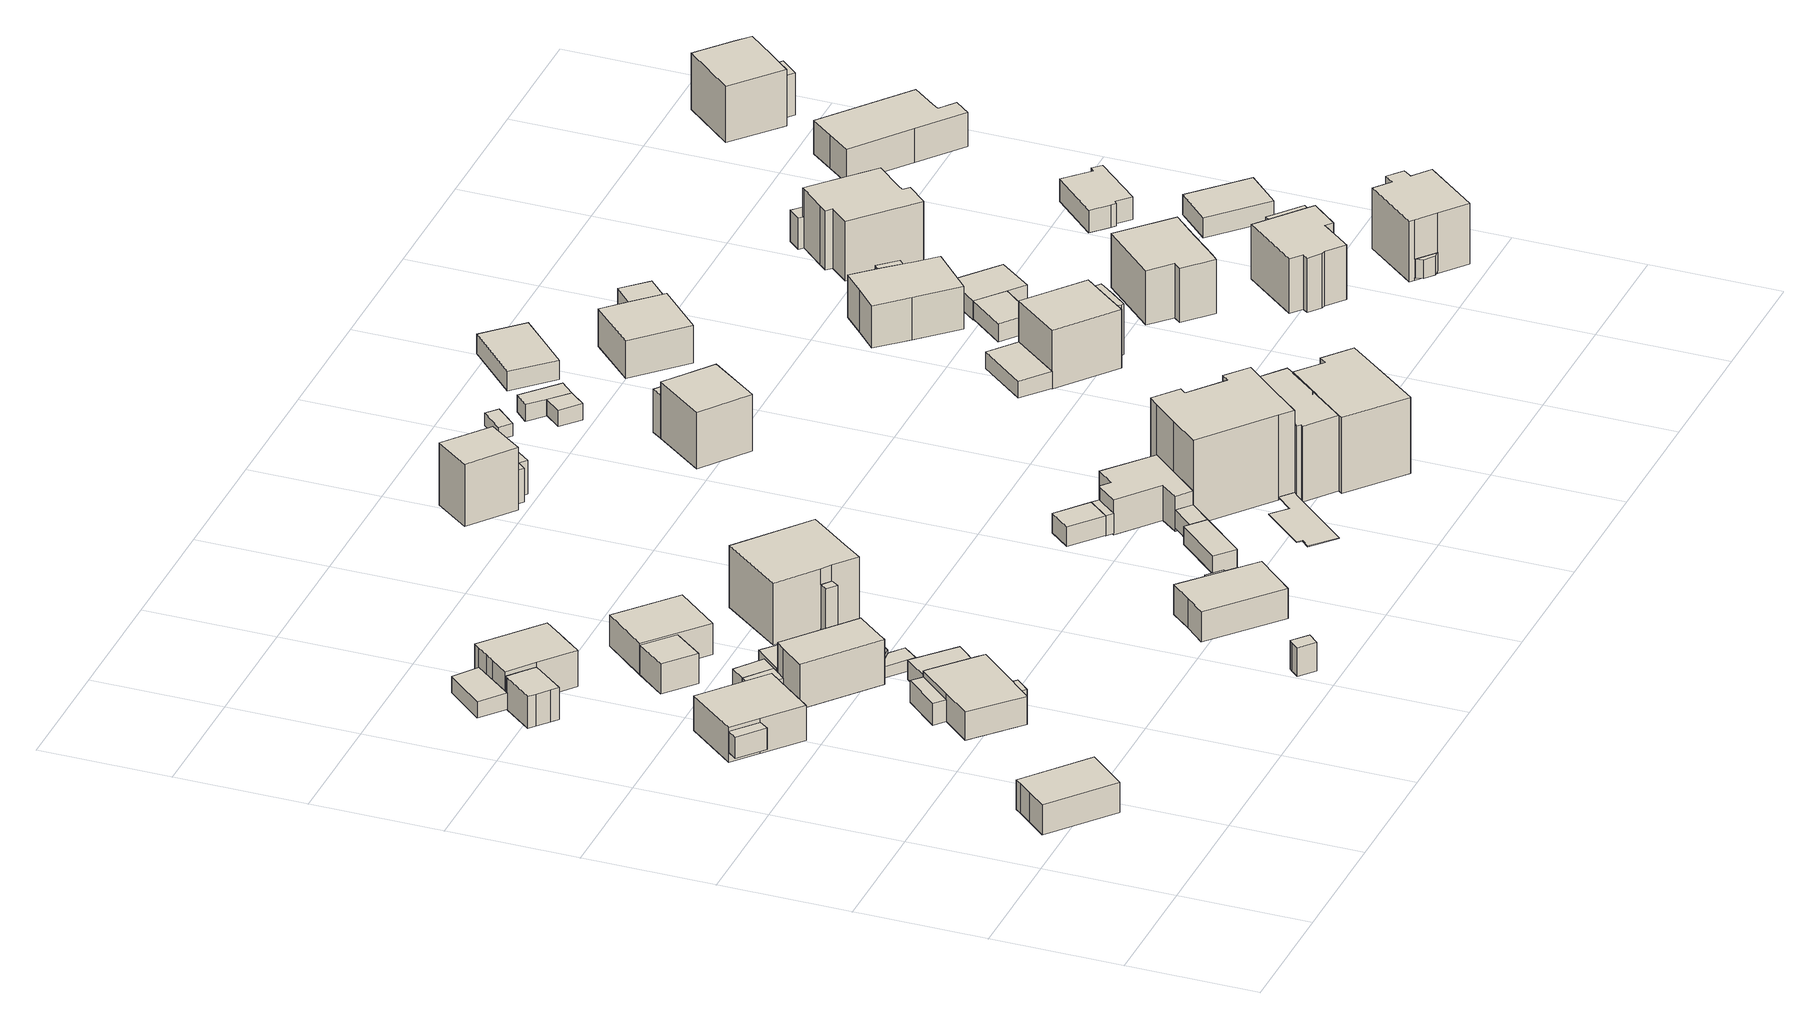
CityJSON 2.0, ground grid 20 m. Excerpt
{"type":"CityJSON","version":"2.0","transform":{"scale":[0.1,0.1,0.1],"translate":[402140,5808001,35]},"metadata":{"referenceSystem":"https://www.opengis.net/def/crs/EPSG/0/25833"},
"CityObjects":{
"building1":{"type":"Building","attributes":{"Gemeindeschluessel":"11000009","BezugspunktDach":"2200","function":"31001_1010","measuredHeight":5.57,"storeysAboveGround":1},"address":[{"country":"Germany","locality":"Berlin","thoroughfareNumber":"33","thoroughfareName":"Falkenbrunnstraße"}],"geometry":[{"type":"Solid","lod":"1","boundaries":[[[[0,1,2,3,4,5]],[[6,7,8,9,10,11]],[[6,11,5,4]],[[7,6,4,3]],[[8,7,3,2]],[[9,8,2,1]],[[10,9,1,0]],[[11,10,0,5]]]]}]},
"building2":{"type":"Building","attributes":{"Gemeindeschluessel":"11000009","BezugspunktDach":"2200","function":"51009_1610","measuredHeight":3.46,"storeysAboveGround":0},"address":[{"country":"Germany","locality":"Berlin"}],"geometry":[{"type":"Solid","lod":"1","boundaries":[[[[12,13,14,15]],[[16,17,18,19]],[[16,19,15,14]],[[17,16,14,13]],[[18,17,13,12]],[[19,18,12,15]]]]}]},
"building3":{"type":"Building","attributes":{"Gemeindeschluessel":"11000009","BezugspunktDach":"2200","function":"31001_1010","measuredHeight":6.28,"storeysAboveGround":1},"address":[{"country":"Germany","locality":"Berlin","thoroughfareNumber":"100A","thoroughfareName":"Am Falkenberg"}],"geometry":[{"type":"Solid","lod":"1","boundaries":[[[[20,21,22,23,24]],[[25,26,27,28,29]],[[25,29,24,23]],[[26,25,23,22]],[[27,26,22,21]],[[28,27,21,20]],[[29,28,20,24]]]]}]},
"building4":{"type":"Building","attributes":{"Gemeindeschluessel":"11000009","BezugspunktDach":"2200","function":"51009_1610","measuredHeight":3.88,"storeysAboveGround":0},"address":[{"country":"Germany","locality":"Berlin"}],"geometry":[{"type":"Solid","lod":"1","boundaries":[[[[30,31,32,33]],[[34,35,36,37]],[[34,37,33,32]],[[35,34,32,31]],[[36,35,31,30]],[[37,36,30,33]]]]}]},
"building5":{"type":"Building","attributes":{"Gemeindeschluessel":"11000009","BezugspunktDach":"2200","function":"31001_1010","measuredHeight":5.11,"storeysAboveGround":1},"address":[{"country":"Germany","locality":"Berlin","thoroughfareNumber":"37","thoroughfareName":"Falkenbrunnstraße"}],"geometry":[{"type":"Solid","lod":"1","boundaries":[[[[38,39,40,41,42,43,44,45,46]],[[36,35,47,48,49,50,51,52,53]],[[36,53,46,45]],[[35,36,45,44]],[[47,35,44,43]],[[48,47,43,42]],[[49,48,42,41]],[[50,49,41,40]],[[51,50,40,39]],[[52,51,39,38]],[[53,52,38,46]]]]}]},
"building6":{"type":"Building","attributes":{"Gemeindeschluessel":"11000009","BezugspunktDach":"2200","function":"31001_2000","measuredHeight":2.64,"storeysAboveGround":1},"address":[{"country":"Germany","locality":"Berlin","thoroughfareNumber":"99 (1)","thoroughfareName":"Am Falkenberg"}],"geometry":[{"type":"Solid","lod":"1","boundaries":[[[[54,55,56,57]],[[58,59,60,61]],[[58,61,57,56]],[[59,58,56,55]],[[60,59,55,54]],[[61,60,54,57]]]]}]},
"building7":{"type":"Building","attributes":{"Gemeindeschluessel":"11000009","BezugspunktDach":"2200","function":"51009_1610","measuredHeight":3.68,"storeysAboveGround":0},"address":[{"country":"Germany","locality":"Berlin"}],"geometry":[{"type":"Solid","lod":"1","boundaries":[[[[62,63,64,65]],[[66,67,68,69]],[[66,69,65,64]],[[67,66,64,63]],[[68,67,63,62]],[[69,68,62,65]]]]}]},
"building8":{"type":"Building","attributes":{"Gemeindeschluessel":"11000009","function":"31001_1010"},"address":[{"country":"Germany","locality":"Berlin","thoroughfareNumber":"99","thoroughfareName":"Am Falkenberg"}],"children":["building8-1","building8-2"]},
"building8-1":{"type":"BuildingPart","attributes":{"BezugspunktDach":"2200","measuredHeight":6.18,"storeysAboveGround":1},"parents":["building8"],"geometry":[{"type":"MultiSurface","lod":"1","boundaries":[[[70,71,72,73,74,75,76,77,78,79]],[[80,81,82,83,84,85,86,87,88,89]],[[80,89,79,78]],[[81,80,78,77]],[[82,81,77,76]],[[83,82,76,75]],[[84,83,75,74]],[[85,84,74,73]],[[86,85,73,72]],[[87,86,72,71]],[[88,87,71,70]],[[89,90,91,92,93,88,93,92,94,70,79]],[[95,91,90,89]],[[95,96,93,92,91]],[[94,92,93,88]]]}]},
"building8-2":{"type":"BuildingPart","attributes":{"BezugspunktDach":"2200","measuredHeight":5.31,"storeysAboveGround":1},"parents":["building8"],"geometry":[{"type":"MultiSurface","lod":"1","boundaries":[[[97,98,99,94,92,91,90,100,101]],[[102,89,95,93,88,103,104,105,106]],[[102,106,101,100]],[[89,102,100,90]],[[103,88,94,99]],[[104,103,99,98]],[[105,104,98,97]],[[106,105,97,101]],[[95,89,90,91]],[[93,107,95,91,92]],[[88,108,93,92,94]]]}]},
"building9":{"type":"Building","attributes":{"Gemeindeschluessel":"11000009","BezugspunktDach":"2200","function":"31001_2000","measuredHeight":2.46,"storeysAboveGround":1},"address":[{"country":"Germany","locality":"Berlin","thoroughfareNumber":"100 (1)","thoroughfareName":"Am Falkenberg"}],"geometry":[{"type":"Solid","lod":"1","boundaries":[[[[109,110,111,112,113]],[[114,115,116,117,118]],[[114,118,113,112]],[[115,114,112,111]],[[116,115,111,110]],[[117,116,110,109]],[[118,117,109,113]]]]}]},
"building10":{"type":"Building","attributes":{"Gemeindeschluessel":"11000009","BezugspunktDach":"2200","function":"51009_1610","measuredHeight":2.73,"storeysAboveGround":0},"address":[{"country":"Germany","locality":"Berlin"}],"geometry":[{"type":"Solid","lod":"1","boundaries":[[[[111,119,120,112]],[[121,122,123,124]],[[121,124,112,120]],[[122,121,120,119]],[[123,122,119,111]],[[124,123,111,112]]]]}]},
"building11":{"type":"Building","attributes":{"Gemeindeschluessel":"11000009","BezugspunktDach":"2200","function":"31001_2000","measuredHeight":7.25,"storeysAboveGround":2},"address":[{"country":"Germany","locality":"Berlin","thoroughfareNumber":"101 (2)","thoroughfareName":"Am Falkenberg"}],"geometry":[{"type":"Solid","lod":"1","boundaries":[[[[125,126,127,128,129,130,131]],[[117,116,132,133,134,135,136]],[[117,136,131,130]],[[116,117,130,129]],[[132,116,129,128]],[[133,132,128,127]],[[134,133,127,126]],[[135,134,126,125]],[[136,135,125,131]]]]}]},
"building12":{"type":"Building","attributes":{"Gemeindeschluessel":"11000009","BezugspunktDach":"2200","function":"31001_2463","measuredHeight":3.14,"storeysAboveGround":1},"address":[{"country":"Germany","locality":"Berlin","thoroughfareNumber":"37 (1)","thoroughfareName":"Falkenbrunnstraße"}],"geometry":[{"type":"Solid","lod":"1","boundaries":[[[[137,138,139,140]],[[141,142,143,144]],[[141,144,140,139]],[[142,141,139,138]],[[143,142,138,137]],[[144,143,137,140]]]]}]},
"building13":{"type":"Building","attributes":{"Gemeindeschluessel":"11000009","BezugspunktDach":"2200","function":"31001_2000","measuredHeight":2.4,"storeysAboveGround":1},"address":[{"country":"Germany","locality":"Berlin","thoroughfareNumber":"101 (1)","thoroughfareName":"Am Falkenberg"}],"geometry":[{"type":"Solid","lod":"1","boundaries":[[[[145,146,147,148]],[[149,150,151,152]],[[149,152,148,147]],[[150,149,147,146]],[[151,150,146,145]],[[152,151,145,148]]]]}]},
"building14":{"type":"Building","attributes":{"Gemeindeschluessel":"11000009","BezugspunktDach":"2200","function":"51009_1610","measuredHeight":4.57,"storeysAboveGround":0},"address":[{"country":"Germany","locality":"Berlin"}],"geometry":[{"type":"Solid","lod":"1","boundaries":[[[[153,154,155,156,157]],[[158,159,160,161,162]],[[158,162,157,156]],[[159,158,156,155]],[[160,159,155,154]],[[161,160,154,153]],[[162,161,153,157]]]]}]},
"building15":{"type":"Building","attributes":{"Gemeindeschluessel":"11000009","function":"31001_2000"},"address":[{"country":"Germany","locality":"Berlin","thoroughfareNumber":"101 (3)","thoroughfareName":"Am Falkenberg"}],"children":["building15-1","building15-2"]},
"building15-1":{"type":"BuildingPart","attributes":{"BezugspunktDach":"2200","measuredHeight":2.29,"storeysAboveGround":1},"parents":["building15"],"geometry":[{"type":"MultiSurface","lod":"1","boundaries":[[[163,164,165,166]],[[133,167,168,134]],[[133,134,166,165]],[[167,133,165,164]],[[168,167,164,163]],[[134,169,170,163,166]],[[170,169,134,168]]]}]},
"building15-2":{"type":"BuildingPart","attributes":{"BezugspunktDach":"2200","measuredHeight":1.79,"storeysAboveGround":1},"parents":["building15"],"geometry":[{"type":"Solid","lod":"1","boundaries":[[[[171,172,170,169]],[[168,173,174,134]],[[173,168,170,172]],[[174,173,172,171]],[[134,174,171,169]],[[169,170,168,134]]]]}]},
"building16":{"type":"Building","attributes":{"Gemeindeschluessel":"11000009","function":"31001_1010"},"address":[{"country":"Germany","locality":"Berlin","thoroughfareNumber":"100","thoroughfareName":"Am Falkenberg"}],"children":["building16-1","building16-2"]},
"building16-1":{"type":"BuildingPart","attributes":{"BezugspunktDach":"2200","measuredHeight":5.78,"storeysAboveGround":1},"parents":["building16"],"geometry":[{"type":"Solid","lod":"1","boundaries":[[[[175,176,177,178]],[[179,180,181,182]],[[179,182,178,177]],[[180,179,177,176]],[[181,180,176,175]],[[182,181,175,178]]]]}]},
"building16-2":{"type":"BuildingPart","attributes":{"BezugspunktDach":"2200","measuredHeight":5.38,"storeysAboveGround":1},"parents":["building16"],"geometry":[{"type":"Solid","lod":"1","boundaries":[[[[183,184,185,186,187]],[[182,188,189,190,191]],[[182,191,187,186]],[[188,182,186,185]],[[189,188,185,184]],[[190,189,184,183]],[[191,190,183,187]]]]}]},
"building17":{"type":"Building","attributes":{"Gemeindeschluessel":"11000009","BezugspunktDach":"2200","function":"31001_1010","measuredHeight":5.4,"storeysAboveGround":1},"address":[{"country":"Germany","locality":"Berlin","thoroughfareNumber":"38","thoroughfareName":"Falkenbrunnstraße"}],"geometry":[{"type":"Solid","lod":"1","boundaries":[[[[192,193,194,195,196,197]],[[198,199,200,201,202,203]],[[198,203,197,196]],[[199,198,196,195]],[[200,199,195,194]],[[201,200,194,193]],[[202,201,193,192]],[[203,202,192,197]]]]}]},
"building18":{"type":"Building","attributes":{"Gemeindeschluessel":"11000009","function":"31001_1010"},"address":[{"country":"Germany","locality":"Berlin","thoroughfareNumber":"101","thoroughfareName":"Am Falkenberg"}],"children":["building18-1","building18-2"]},
"building18-1":{"type":"BuildingPart","attributes":{"BezugspunktDach":"2200","measuredHeight":11.22,"storeysAboveGround":2},"parents":["building18"],"geometry":[{"type":"MultiSurface","lod":"1","boundaries":[[[204,205,206,207,208,209,210,211]],[[212,213,214,215,216,217,218,219]],[[212,219,211,210]],[[213,212,210,209]],[[214,213,209,208]],[[215,214,208,207]],[[216,215,207,206]],[[217,216,206,205]],[[220,221,222,223,218,217,205,204]],[[219,218,204,211]],[[223,222,221,220]]]}]},
"building18-2":{"type":"BuildingPart","attributes":{"BezugspunktDach":"2200","measuredHeight":7.1,"storeysAboveGround":2},"parents":["building18"],"geometry":[{"type":"MultiSurface","lod":"1","boundaries":[[[224,221,220,225]],[[223,222,226,227]],[[223,227,225,220]],[[226,222,221,224]],[[227,226,224,225]],[[223,228,220,221,222]]]}]},
"building19":{"type":"Building","attributes":{"Gemeindeschluessel":"11000009","BezugspunktDach":"2200","function":"51009_1610","measuredHeight":3.97,"storeysAboveGround":0},"address":[{"country":"Germany","locality":"Berlin"}],"geometry":[{"type":"Solid","lod":"1","boundaries":[[[[229,230,231,232]],[[233,234,235,236]],[[233,236,232,231]],[[234,233,231,230]],[[235,234,230,229]],[[236,235,229,232]]]]}]},
"building20":{"type":"Building","attributes":{"Gemeindeschluessel":"11000009","BezugspunktDach":"2200","function":"31001_2000","measuredHeight":2.93,"storeysAboveGround":1},"address":[{"country":"Germany","locality":"Berlin","thoroughfareNumber":"102 (2)","thoroughfareName":"Am Falkenberg"}],"geometry":[{"type":"Solid","lod":"1","boundaries":[[[[237,238,239,240,241]],[[242,243,244,245,246]],[[242,246,241,240]],[[243,242,240,239]],[[244,243,239,238]],[[245,244,238,237]],[[246,245,237,241]]]]}]},
"building21":{"type":"Building","attributes":{"Gemeindeschluessel":"11000009","BezugspunktDach":"2200","function":"31001_2000","measuredHeight":3.13,"storeysAboveGround":1},"address":[{"country":"Germany","locality":"Berlin","thoroughfareNumber":"102 (1)","thoroughfareName":"Am Falkenberg"}],"geometry":[{"type":"Solid","lod":"1","boundaries":[[[[247,248,249,250]],[[251,252,253,254]],[[251,254,250,249]],[[252,251,249,248]],[[253,252,248,247]],[[254,253,247,250]]]]}]},
"building22":{"type":"Building","attributes":{"Gemeindeschluessel":"11000009","BezugspunktDach":"2200","function":"51009_1610","measuredHeight":2.97,"storeysAboveGround":0},"address":[{"country":"Germany","locality":"Berlin"}],"geometry":[{"type":"Solid","lod":"1","boundaries":[[[[238,255,256,239]],[[257,258,244,243]],[[257,243,239,256]],[[258,257,256,255]],[[244,258,255,238]],[[243,244,238,239]]]]}]},
"building23":{"type":"Building","attributes":{"Gemeindeschluessel":"11000009","BezugspunktDach":"2200","function":"51009_1610","measuredHeight":3.14,"storeysAboveGround":0},"address":[{"country":"Germany","locality":"Berlin"}],"geometry":[{"type":"Solid","lod":"1","boundaries":[[[[259,260,248,247]],[[261,262,263,264]],[[261,264,247,248]],[[262,261,248,260]],[[263,262,260,259]],[[264,263,259,247]]]]}]},
"building24":{"type":"Building","attributes":{"Gemeindeschluessel":"11000009","function":"31001_1010"},"address":[{"country":"Germany","locality":"Berlin","thoroughfareNumber":"29","thoroughfareName":"Am Falkenberg"}],"children":["building24-1","building24-2"]},
"building24-1":{"type":"BuildingPart","attributes":{"BezugspunktDach":"2200","measuredHeight":11.32,"storeysAboveGround":2},"parents":["building24"],"geometry":[{"type":"MultiSurface","lod":"1","boundaries":[[[265,266,267,268,269]],[[270,271,272,273,274]],[[270,274,269,268]],[[271,270,268,267]],[[275,276,271,267,266]],[[273,272,266,265]],[[274,273,265,269]],[[272,271,276,275]]]}]},
"building24-2":{"type":"BuildingPart","attributes":{"BezugspunktDach":"2200","measuredHeight":5.41,"storeysAboveGround":2},"parents":["building24"],"geometry":[{"type":"Solid","lod":"1","boundaries":[[[[277,278,279,280,276,275]],[[271,281,282,283,284,272]],[[271,272,271,276]],[[281,271,276,280]],[[282,281,280,279]],[[283,282,279,278]],[[284,283,278,277]],[[272,284,277,275]],[[275,276,271,272]]]]}]},
"building25":{"type":"Building","attributes":{"Gemeindeschluessel":"11000009","BezugspunktDach":"2200","function":"31001_2000","measuredHeight":0.143,"storeysAboveGround":1},"address":[{"country":"Germany","locality":"Berlin","thoroughfareNumber":"103 (1)","thoroughfareName":"Am Falkenberg"}],"geometry":[{"type":"Solid","lod":"1","boundaries":[[[[285,286,287,288,289,290,291,292,293]],[[294,295,296,297,298,299,300,301,302]],[[294,302,293,292]],[[295,294,292,291]],[[296,295,291,290]],[[297,296,290,289]],[[298,297,289,288]],[[299,298,288,287]],[[300,299,287,286]],[[301,300,286,285]],[[302,301,285,293]]]]}]},
"building26":{"type":"Building","attributes":{"Gemeindeschluessel":"11000009","BezugspunktDach":"2200","function":"31001_1010","measuredHeight":7.88,"storeysAboveGround":2},"address":[{"country":"Germany","locality":"Berlin","thoroughfareNumber":"102","thoroughfareName":"Am Falkenberg"}],"geometry":[{"type":"Solid","lod":"1","boundaries":[[[[303,304,305,306,307,308,309,310,311,312]],[[313,314,315,316,317,318,319,320,321,322]],[[313,322,312,311]],[[314,313,311,310]],[[315,314,310,309]],[[316,315,309,308]],[[317,316,308,307]],[[318,317,307,306]],[[319,318,306,305]],[[320,319,305,304]],[[321,320,304,303]],[[322,321,303,312]]]]}]},
"building27":{"type":"Building","attributes":{"Gemeindeschluessel":"11000009","BezugspunktDach":"2200","function":"31001_1010","measuredHeight":15.79,"storeysAboveGround":4},"address":[{"country":"Germany","locality":"Berlin","thoroughfareNumber":"103","thoroughfareName":"Am Falkenberg"}],"geometry":[{"type":"Solid","lod":"1","boundaries":[[[[323,324,325,326,327,328,329,330,331,332,333,334]],[[335,336,337,338,339,340,341,342,343,344,345,346]],[[335,346,334,333]],[[336,335,333,332]],[[337,336,332,331]],[[338,337,331,330]],[[339,338,330,329]],[[340,339,329,328]],[[341,340,328,327]],[[342,341,327,326]],[[343,342,326,325]],[[344,343,325,324]],[[345,344,324,323]],[[346,345,323,334]]]]}]},
"building28":{"type":"Building","attributes":{"Gemeindeschluessel":"11000009","function":"31001_1010"},"address":[{"country":"Germany","locality":"Berlin","thoroughfareNumber":"104","thoroughfareName":"Am Falkenberg"}],"children":["building28-1","building28-2"]},
"building28-1":{"type":"BuildingPart","attributes":{"BezugspunktDach":"2200","measuredHeight":15.51,"storeysAboveGround":3},"parents":["building28"],"geometry":[{"type":"MultiSurface","lod":"1","boundaries":[[[347,348,349,350,351,352,353,354,355,356]],[[357,358,359,360,361,362,363,364,365,366]],[[357,366,356,355]],[[367,368,357,355,354]],[[369,370,371,370,367,354,353]],[[372,369,353,352]],[[361,360,352,351]],[[362,361,351,350]],[[363,362,350,349]],[[364,363,349,348]],[[365,364,348,347]],[[366,365,347,356]],[[358,357,368,367]],[[373,359,371,370,369]],[[358,367,370,371]],[[360,359,369,372]]]}]},
"building28-2":{"type":"BuildingPart","attributes":{"BezugspunktDach":"2200","measuredHeight":14.27,"storeysAboveGround":3},"parents":["building28"],"geometry":[{"type":"MultiSurface","lod":"1","boundaries":[[[374,375,368,370,369,372,376,377,378,379,380,381,382]],[[383,384,385,386,387,388,360,359,371,357,389,390,391]],[[383,391,382,381]],[[384,383,381,380]],[[385,384,380,379]],[[386,385,379,378]],[[387,386,378,377]],[[388,387,377,376]],[[360,388,376,372]],[[389,357,368,375]],[[390,389,375,374]],[[391,390,374,382]],[[359,360,372,369]],[[371,359,369,370]],[[358,367,368,357,392]],[[393,371,370,367,358]]]}]},
"building29":{"type":"Building","attributes":{"Gemeindeschluessel":"11000009","function":"31001_1010"},"address":[{"country":"Germany","locality":"Berlin","thoroughfareNumber":"28","thoroughfareName":"Am Falkenberg"}],"children":["building29-1","building29-2"]},
"building29-1":{"type":"BuildingPart","attributes":{"BezugspunktDach":"2200","measuredHeight":10.85,"storeysAboveGround":2},"parents":["building29"],"geometry":[{"type":"MultiSurface","lod":"1","boundaries":[[[394,395,396,397,398]],[[399,400,401,402,403]],[[399,403,398,397]],[[404,405,399,397,396]],[[401,400,396,395]],[[402,401,395,394]],[[403,402,394,398]],[[406,400,399,405,404]]]}]},
"building29-2":{"type":"BuildingPart","attributes":{"BezugspunktDach":"2200","measuredHeight":6.89,"storeysAboveGround":2},"parents":["building29"],"geometry":[{"type":"MultiSurface","lod":"1","boundaries":[[[404,407,408,405]],[[409,410,400,399]],[[409,399,405,408]],[[410,409,408,407]],[[400,410,407,404]],[[399,400,404,400,399,405]]]}]},
"building30":{"type":"Building","attributes":{"Gemeindeschluessel":"11000009","BezugspunktDach":"2200","function":"31001_2000","measuredHeight":1.98,"storeysAboveGround":1},"address":[{"country":"Germany","locality":"Berlin","thoroughfareNumber":"29 (1)","thoroughfareName":"Am Falkenberg"}],"geometry":[{"type":"Solid","lod":"1","boundaries":[[[[411,412,413,414]],[[415,416,417,418]],[[415,418,414,413]],[[416,415,413,412]],[[417,416,412,411]],[[418,417,411,414]]]]}]},
"building31":{"type":"Building","attributes":{"Gemeindeschluessel":"11000009","BezugspunktDach":"2200","function":"31001_2000","measuredHeight":2.62,"storeysAboveGround":1},"address":[{"country":"Germany","locality":"Berlin","thoroughfareNumber":"27 (1)","thoroughfareName":"Am Falkenberg"}],"geometry":[{"type":"Solid","lod":"1","boundaries":[[[[419,420,421,422]],[[423,424,425,426]],[[423,426,422,421]],[[424,423,421,420]],[[425,424,420,419]],[[426,425,419,422]]]]}]},
"building32":{"type":"Building","attributes":{"Gemeindeschluessel":"11000009","BezugspunktDach":"2200","function":"31001_2000","measuredHeight":2.77,"storeysAboveGround":1},"address":[{"country":"Germany","locality":"Berlin","thoroughfareNumber":"43 (1)","thoroughfareName":"Falkenbrunnstraße"}],"geometry":[{"type":"Solid","lod":"1","boundaries":[[[[421,420,427,428,429]],[[430,431,432,433,434]],[[430,434,429,428]],[[431,430,428,427]],[[432,431,427,420]],[[433,432,420,421]],[[434,433,421,429]]]]}]},
"building33":{"type":"Building","attributes":{"Gemeindeschluessel":"11000009","BezugspunktDach":"2200","function":"31001_1010","measuredHeight":3.71,"storeysAboveGround":1},"address":[{"country":"Germany","locality":"Berlin","thoroughfareNumber":"43","thoroughfareName":"Falkenbrunnstraße"}],"geometry":[{"type":"Solid","lod":"1","boundaries":[[[[435,436,437,438]],[[439,440,441,442]],[[439,442,438,437]],[[440,439,437,436]],[[441,440,436,435]],[[442,441,435,438]]]]}]},
"building34":{"type":"Building","attributes":{"Gemeindeschluessel":"11000009","BezugspunktDach":"2200","function":"31001_2000","measuredHeight":2.73,"storeysAboveGround":1},"address":[{"country":"Germany","locality":"Berlin","thoroughfareNumber":"42 (1)","thoroughfareName":"Falkenbrunnstraße"}],"geometry":[{"type":"Solid","lod":"1","boundaries":[[[[443,444,445,446]],[[447,448,449,450]],[[447,450,446,445]],[[448,447,445,444]],[[449,448,444,443]],[[450,449,443,446]]]]}]},
"building35":{"type":"Building","attributes":{"Gemeindeschluessel":"11000009","BezugspunktDach":"2200","function":"31001_1010","measuredHeight":6.6,"storeysAboveGround":1},"address":[{"country":"Germany","locality":"Berlin","thoroughfareNumber":"43A","thoroughfareName":"Falkenbrunnstraße"}],"geometry":[{"type":"Solid","lod":"1","boundaries":[[[[451,452,453,454,455]],[[456,457,458,459,460]],[[456,460,455,454]],[[457,456,454,453]],[[458,457,453,452]],[[459,458,452,451]],[[460,459,451,455]]]]}]},
"building36":{"type":"Building","attributes":{"Gemeindeschluessel":"11000009","function":"31001_1010"},"address":[{"country":"Germany","locality":"Berlin","thoroughfareNumber":"26","thoroughfareName":"Am Falkenberg"}],"children":["building36-1","building36-2"]},
"building36-1":{"type":"BuildingPart","attributes":{"BezugspunktDach":"2200","measuredHeight":10.69,"storeysAboveGround":2},"parents":["building36"],"geometry":[{"type":"MultiSurface","lod":"1","boundaries":[[[461,462,463,464,465]],[[466,467,468,469,470]],[[466,470,465,464]],[[467,466,464,463]],[[471,472,463,462]],[[469,468,462,461]],[[470,469,461,465]],[[468,467,472,471]]]}]},
"building36-2":{"type":"BuildingPart","attributes":{"BezugspunktDach":"2200","measuredHeight":8.18,"storeysAboveGround":2},"parents":["building36"],"geometry":[{"type":"MultiSurface","lod":"1","boundaries":[[[473,474,475,476,472,471]],[[467,477,478,479,480,468]],[[477,467,472,476]],[[478,477,476,475]],[[479,478,475,474]],[[480,479,474,473]],[[468,480,473,471]],[[467,481,468,471,472]]]}]},
"building37":{"type":"Building","attributes":{"Gemeindeschluessel":"11000009","function":"31001_1010"},"address":[{"country":"Germany","locality":"Berlin","thoroughfareNumber":"42","thoroughfareName":"Falkenbrunnstraße"}],"children":["building37-1","building37-2"]},
"building37-1":{"type":"BuildingPart","attributes":{"BezugspunktDach":"2200","measuredHeight":8.95,"storeysAboveGround":1},"parents":["building37"],"geometry":[{"type":"MultiSurface","lod":"1","boundaries":[[[482,483,484,485,486,487,488,489,490,491]],[[492,493,494,495,496,497,498,499,500,501]],[[492,501,491,490]],[[493,492,490,489]],[[494,493,489,488]],[[502,503,488,487]],[[504,502,487,486]],[[497,496,486,485]],[[498,497,485,484]],[[499,498,484,483]],[[500,499,483,482]],[[501,500,482,491]],[[495,494,503,502]],[[496,495,502,504]]]}]},
"building37-2":{"type":"BuildingPart","attributes":{"BezugspunktDach":"2200","measuredHeight":5.41,"storeysAboveGround":1},"parents":["building37"],"geometry":[{"type":"Solid","lod":"1","boundaries":[[[[502,504,505,506,503]],[[507,508,496,495,494]],[[507,494,503,506]],[[508,507,506,505]],[[496,508,505,504]],[[495,496,504,502]],[[494,495,502,503]]]]}]},
"building38":{"type":"Building","attributes":{"Gemeindeschluessel":"11000009","BezugspunktDach":"2200","function":"31001_2463","measuredHeight":2.88,"storeysAboveGround":1},"address":[{"country":"Germany","locality":"Berlin","thoroughfareNumber":"26 (1)","thoroughfareName":"Am Falkenberg"}],"geometry":[{"type":"Solid","lod":"1","boundaries":[[[[509,510,511,512]],[[513,514,515,516]],[[513,516,512,511]],[[514,513,511,510]],[[515,514,510,509]],[[516,515,509,512]]]]}]},
"building39":{"type":"Building","attributes":{"Gemeindeschluessel":"11000009","BezugspunktDach":"2200","function":"31001_2000","measuredHeight":2.57,"storeysAboveGround":1},"address":[{"country":"Germany","locality":"Berlin","thoroughfareNumber":"43A (1)","thoroughfareName":"Falkenbrunnstraße"}],"geometry":[{"type":"Solid","lod":"1","boundaries":[[[[517,518,519,520]],[[521,522,523,524]],[[521,524,520,519]],[[522,521,519,518]],[[523,522,518,517]],[[524,523,517,520]]]]}]},
"building40":{"type":"Building","attributes":{"Gemeindeschluessel":"11000009","BezugspunktDach":"2200","function":"31001_2723","measuredHeight":3.11,"storeysAboveGround":1},"address":[{"country":"Germany","locality":"Berlin","thoroughfareNumber":"26 (2)","thoroughfareName":"Am Falkenberg"}],"geometry":[{"type":"Solid","lod":"1","boundaries":[[[[510,525,526,527,511]],[[528,529,530,531,532]],[[528,532,511,527]],[[529,528,527,526]],[[530,529,526,525]],[[531,530,525,510]],[[532,531,510,511]]]]}]},
"building41":{"type":"Building","attributes":{"Gemeindeschluessel":"11000009","BezugspunktDach":"2200","function":"31001_1010","measuredHeight":10.47,"storeysAboveGround":2},"address":[{"country":"Germany","locality":"Berlin","thoroughfareNumber":"25","thoroughfareName":"Am Falkenberg"}],"geometry":[{"type":"Solid","lod":"1","boundaries":[[[[533,534,535,536,537,538,539,540,541]],[[542,543,544,545,546,547,548,549,550]],[[542,550,541,540]],[[543,542,540,539]],[[544,543,539,538]],[[545,544,538,537]],[[546,545,537,536]],[[547,546,536,535]],[[548,547,535,534]],[[549,548,534,533]],[[550,549,533,541]]]]}]},
"building42":{"type":"Building","attributes":{"Gemeindeschluessel":"11000009","BezugspunktDach":"2200","function":"51009_1610","measuredHeight":0.895,"storeysAboveGround":0},"address":[{"country":"Germany","locality":"Berlin"}],"geometry":[{"type":"Solid","lod":"1","boundaries":[[[[551,552,553,554]],[[555,556,557,558]],[[555,558,554,553]],[[556,555,553,552]],[[557,556,552,551]],[[558,557,551,554]]]]}]},
"building43":{"type":"Building","attributes":{"Gemeindeschluessel":"11000009","BezugspunktDach":"2200","function":"31001_1010","measuredHeight":11.18,"storeysAboveGround":2},"address":[{"country":"Germany","locality":"Berlin","thoroughfareNumber":"24","thoroughfareName":"Am Falkenberg"}],"geometry":[{"type":"Solid","lod":"1","boundaries":[[[[559,560,561,562,563,564,565,566,567,568,569,570,571]],[[572,573,574,575,576,577,578,579,580,581,582,583,584]],[[572,584,571,570]],[[573,572,570,569]],[[574,573,569,568]],[[575,574,568,567]],[[576,575,567,566]],[[577,576,566,565]],[[578,577,565,564]],[[579,578,564,563]],[[580,579,563,562]],[[581,580,562,561]],[[582,581,561,560]],[[583,582,560,559]],[[584,583,559,571]]]]}]},
"building44":{"type":"Building","attributes":{"Gemeindeschluessel":"11000009","function":"31001_1010"},"address":[{"country":"Germany","locality":"Berlin","thoroughfareNumber":"44","thoroughfareName":"Falkenbrunnstraße"}],"children":["building44-1","building44-2"]},
"building44-1":{"type":"BuildingPart","attributes":{"BezugspunktDach":"2200","measuredHeight":11.12,"storeysAboveGround":2},"parents":["building44"],"geometry":[{"type":"MultiSurface","lod":"1","boundaries":[[[585,586,587,588,589,590,591,592,593,594,595,596]],[[597,598,599,600,601,602,603,604,605,606,607,608]],[[597,608,596,595]],[[598,597,595,594]],[[599,598,594,593]],[[600,599,593,592]],[[609,610,592,591]],[[611,612,613,612,609,601,591,590]],[[603,602,590,589]],[[604,603,589,588]],[[605,604,588,587]],[[606,605,587,586]],[[607,606,586,585]],[[608,607,585,596]],[[614,601,600,610,609]],[[602,615,616,612,611]],[[616,601,609,612,613]]]}]},
"building44-2":{"type":"BuildingPart","attributes":{"BezugspunktDach":"2200","measuredHeight":5.79,"storeysAboveGround":2},"parents":["building44"],"geometry":[{"type":"Solid","lod":"1","boundaries":[[[[610,609,612,611,617,618,619,620]],[[621,622,623,602,616,601,600,624]],[[621,624,620,619]],[[622,621,619,618]],[[623,622,618,617]],[[602,623,617,611]],[[624,600,610,620]],[[616,602,611,612]],[[601,616,612,609]],[[600,601,609,610]]]]}]},
"building45":{"type":"Building","attributes":{"Gemeindeschluessel":"11000009","BezugspunktDach":"2200","function":"31001_2000","measuredHeight":7.35,"storeysAboveGround":1},"address":[{"country":"Germany","locality":"Berlin","thoroughfareNumber":"24 (1)","thoroughfareName":"Am Falkenberg"}],"geometry":[{"type":"Solid","lod":"1","boundaries":[[[[625,626,627,628]],[[629,630,575,573]],[[629,573,628,627]],[[630,629,627,626]],[[575,630,626,625]],[[573,575,625,628]]]]}]},
"building46":{"type":"Building","attributes":{"Gemeindeschluessel":"11000009","function":"31001_1010"},"address":[{"country":"Germany","locality":"Berlin","thoroughfareNumber":"23","thoroughfareName":"Am Falkenberg"}],"children":["building46-1","building46-2"]},
"building46-1":{"type":"BuildingPart","attributes":{"BezugspunktDach":"2200","measuredHeight":11.91,"storeysAboveGround":2},"parents":["building46"],"geometry":[{"type":"MultiSurface","lod":"1","boundaries":[[[631,632,633,634,635,636,637,638,639,640,641]],[[642,643,644,645,646,647,648,649,650,651,652]],[[642,652,641,640]],[[643,642,640,639]],[[644,643,639,638]],[[645,644,638,637]],[[646,645,637,636]],[[647,646,636,635]],[[648,647,635,634]],[[649,648,634,633]],[[650,649,633,632]],[[653,654,655,656,651,650,632,631]],[[652,651,631,641]],[[656,655,654,653]]]}]},
"building46-2":{"type":"BuildingPart","attributes":{"BezugspunktDach":"2200","measuredHeight":3,"storeysAboveGround":2},"parents":["building46"],"geometry":[{"type":"Solid","lod":"1","boundaries":[[[[657,658,654,653]],[[655,659,660,656]],[[659,655,654,658]],[[660,659,658,657]],[[656,660,657,653]],[[655,656,653,654]]]]}]},
"building47":{"type":"Building","attributes":{"Gemeindeschluessel":"11000009","BezugspunktDach":"2200","function":"31001_2000","measuredHeight":3.23,"storeysAboveGround":1},"address":[{"country":"Germany","locality":"Berlin","thoroughfareNumber":"24 (2)","thoroughfareName":"Am Falkenberg"}],"geometry":[{"type":"Solid","lod":"1","boundaries":[[[[661,662,663,664]],[[665,666,667,668]],[[665,668,664,663]],[[666,665,663,662]],[[667,666,662,661]],[[668,667,661,664]]]]}]},
"building48":{"type":"Building","attributes":{"Gemeindeschluessel":"11000009","BezugspunktDach":"2200","function":"31001_1010","measuredHeight":4.41,"storeysAboveGround":1},"address":[{"country":"Germany","locality":"Berlin","thoroughfareNumber":"25 (1)","thoroughfareName":"Am Falkenberg"}],"geometry":[{"type":"Solid","lod":"1","boundaries":[[[[669,670,671,672,673,674,675,676,677,678]],[[679,680,681,682,683,684,685,686,687,688]],[[679,688,678,677]],[[680,679,677,676]],[[681,680,676,675]],[[682,681,675,674]],[[683,682,674,673]],[[684,683,673,672]],[[685,684,672,671]],[[686,685,671,670]],[[687,686,670,669]],[[688,687,669,678]]]]}]},
"building49":{"type":"Building","attributes":{"Gemeindeschluessel":"11000009","BezugspunktDach":"2200","function":"31001_1010","measuredHeight":5.92,"storeysAboveGround":1},"address":[{"country":"Germany","locality":"Berlin","thoroughfareNumber":"46","thoroughfareName":"Falkenbrunnstraße"}],"geometry":[{"type":"Solid","lod":"1","boundaries":[[[[689,690,691,692,693,694,695,696,697]],[[698,699,700,701,702,703,704,705,706]],[[698,706,697,696]],[[699,698,696,695]],[[700,699,695,694]],[[701,700,694,693]],[[702,701,693,692]],[[703,702,692,691]],[[704,703,691,690]],[[705,704,690,689]],[[706,705,689,697]]]]}]},
"building50":{"type":"Building","attributes":{"Gemeindeschluessel":"11000009","function":"31001_1010"},"address":[{"country":"Germany","locality":"Berlin","thoroughfareNumber":"48","thoroughfareName":"Falkenbrunnstraße"}],"children":["building50-1","building50-2","building50-3"]},
"building50-1":{"type":"BuildingPart","attributes":{"BezugspunktDach":"2200","measuredHeight":10.86,"storeysAboveGround":2},"parents":["building50"],"geometry":[{"type":"MultiSurface","lod":"1","boundaries":[[[707,708,709,710,711,712,713,714]],[[715,716,717,718,719,720,721,722]],[[715,722,714,713]],[[716,715,713,712]],[[717,723,724,712,711]],[[718,717,711,710]],[[725,726,727,718,710,709]],[[720,728,725,719,709,708]],[[721,720,708,707]],[[722,721,707,714]],[[716,729,724,723,717]],[[719,727,726,725]],[[719,725,728,720]]]}]},
"building50-2":{"type":"BuildingPart","attributes":{"BezugspunktDach":"2200","measuredHeight":6.64,"storeysAboveGround":2},"parents":["building50"],"geometry":[{"type":"MultiSurface","lod":"1","boundaries":[[[730,731,726,728]],[[732,733,734,735]],[[732,735,728,720,719,727]],[[733,732,726,731]],[[734,733,731,730]],[[735,734,730,728]],[[727,719,725,726]],[[725,736,719,720,728]]]}]},
"building50-3":{"type":"BuildingPart","attributes":{"BezugspunktDach":"2200","measuredHeight":3.85,"storeysAboveGround":2},"parents":["building50"],"geometry":[{"type":"MultiSurface","lod":"1","boundaries":[[[723,737,738,724]],[[739,740,741,742]],[[739,742,724,738]],[[740,739,738,737]],[[741,740,737,723]],[[742,741,717,716,724]],[[723,724,716,717]]]}]}
},
"vertices":[
[99,122,100],[150,179,100],[55,257,100],[48,248,100],[30,228,100],[5,200,100],[30,228,52],[48,248,52],[55,257,52],[150,179,52],[99,122,52],[5,200,52],
[90,637,81],[101,651,81],[63,683,81],[51,669,81],[63,683,47],[101,651,47],[90,637,47],[51,669,47],
[101,651,87],[156,605,87],[219,680,87],[125,758,87],[63,683,87],[125,758,31],[219,680,31],[156,605,31],[101,651,31],[63,683,31],
[258,438,75],[303,489,75],[288,503,75],[242,452,75],[288,503,40],[303,489,40],[258,438,40],[242,452,40],
[291,332,85],[308,351,85],[327,371,85],[375,425,85],[367,432,85],[308,485,85],[303,489,85],[258,438,85],[221,396,85],[308,485,40],[367,432,40],[375,425,40],[327,371,40],[308,351,40],[291,332,40],[221,396,40],
[97,1022,50],[147,1083,50],[111,1109,50],[60,1052,50],[111,1109,24],[147,1083,24],[97,1022,24],[60,1052,24],
[317,342,79],[336,363,79],[327,371,79],[308,351,79],[327,371,42],[336,363,42],[317,342,42],[308,351,42],
[139,995,81],[190,954,81],[211,980,81],[222,993,81],[243,1019,81],[155,1092,81],[147,1083,81],[133,1066,81],[123,1053,81],[101,1026,81],[123,1053,23],[133,1066,23],[147,1083,23],[155,1092,23],[243,1019,23],[222,993,23],[211,980,23],[190,954,23],[139,995,23],[101,1026,23],[101,1026,74],[111,1018,74],[129,1004,74],[129,1004,23],[139,995,74],[111,1018,23],[116,1014,23],
[71,969,74],[89,955,74],[99,946,74],[97,1022,74],[61,978,74],[97,1022,23],[99,946,23],[89,955,23],[71,969,23],[61,978,23],[125,1007,23],[138,996,23],
[259,678,57],[271,691,57],[279,700,57],[239,731,57],[221,710,57],[239,731,33],[279,700,33],[271,691,33],[259,678,33],[221,710,33],
[298,721,57],[257,752,57],[257,752,30],[298,721,30],[279,700,30],[239,731,30],
[331,557,105],[340,568,105],[371,606,105],[372,608,105],[271,691,105],[259,678,105],[227,642,105],[372,608,33],[371,606,33],[340,568,33],[331,557,33],[227,642,33],
[367,432,69],[406,475,69],[347,529,69],[308,485,69],[347,529,38],[406,475,38],[367,432,38],[308,485,38],
[309,680,53],[345,720,53],[323,739,53],[288,699,53],[323,739,29],[345,720,29],[309,680,29],[288,699,29],
[538,1,104],[553,17,104],[530,37,104],[525,32,104],[515,21,104],[525,32,58],[530,37,58],[553,17,58],[538,1,58],[515,21,58],
[382,572,56],[395,587,56],[371,606,56],[340,568,56],[395,587,33],[382,572,33],[340,568,51],[382,572,51],
[385,532,51],[404,555,51],[404,555,33],[385,532,33],
[342,814,69],[398,880,69],[312,954,69],[256,888,69],[312,954,19],[398,880,19],[342,814,19],[256,888,19],
[263,804,67],[300,850,67],[299,893,67],[256,888,67],[218,843,67],[299,893,19],[300,850,19],[263,804,19],[218,843,19],
[662,91,101],[690,121,101],[717,151,101],[616,241,101],[589,210,101],[561,180,101],[589,210,53],[616,241,53],[717,151,53],[690,121,53],[662,91,53],[561,180,53],
[445,695,124],[460,684,124],[494,657,124],[518,688,124],[544,721,124],[566,749,124],[458,834,124],[386,742,124],[458,834,25],[566,749,25],[544,721,25],[518,688,25],[494,657,25],[460,684,25],[445,695,25],[386,742,25],[445,695,99],[460,684,99],[460,684,28],[445,695,28],
[451,672,99],[436,684,99],[451,672,28],[436,684,28],[445,695,46],
[680,184,92],[691,197,92],[669,216,92],[658,204,92],[669,216,52],[691,197,52],[680,184,52],[658,204,52],
[800,219,59],[859,285,59],[838,303,59],[831,309,59],[772,244,59],[831,309,30],[838,303,30],[859,285,30],[800,219,30],[772,244,30],
[818,419,59],[845,451,59],[798,490,59],[771,458,59],[798,490,28],[845,451,28],[818,419,28],[771,458,28],
[889,318,59],[867,336,59],[867,336,30],[889,318,30],
[828,411,59],[855,443,59],[845,451,27],[855,443,27],[828,411,27],[818,419,27],
[621,1207,109],[630,1219,109],[661,1260,109],[594,1313,109],[553,1260,109],[594,1313,9],[661,1260,9],[630,1219,9],[621,1207,9],[553,1260,9],[630,1219,63],[661,1260,63],
[644,1207,63],[654,1219,63],[665,1210,63],[688,1239,63],[688,1239,9],[665,1210,9],[654,1219,9],[644,1207,9],
[922,116,31],[1007,211,31],[1013,216,31],[994,232,31],[971,207,31],[947,229,31],[891,166,31],[897,160,31],[886,148,31],[897,160,30],[891,166,30],[947,229,30],[971,207,30],[994,232,30],[1013,216,30],[1007,211,30],[922,116,30],[886,148,30],
[888,362,81],[867,336,81],[889,318,81],[936,371,81],[961,399,81],[892,457,81],[870,431,81],[855,443,81],[852,440,81],[828,411,81],[852,440,25],[855,443,25],[870,431,25],[892,457,25],[961,399,25],[936,371,25],[889,318,25],[867,336,25],[888,362,25],[828,411,25],
[994,232,162],[1013,216,162],[1051,260,162],[1099,314,162],[1065,342,162],[1056,331,162],[1003,374,162],[1011,383,162],[974,413,162],[961,399,162],[927,361,162],[889,318,162],[927,361,26],[961,399,26],[974,413,26],[1011,383,26],[1003,374,26],[1056,331,26],[1065,342,26],[1099,314,26],[1051,260,26],[1013,216,26],[994,232,26],[889,318,26],
[1133,92,143],[1176,146,143],[1228,211,143],[1186,245,143],[1178,234,143],[1138,267,143],[1137,267,143],[1093,214,143],[1054,167,143],[1049,161,143],[1054,167,21],[1093,214,21],[1137,267,21],[1138,267,21],[1178,234,21],[1186,245,21],[1228,211,21],[1176,146,21],[1133,92,21],[1049,161,21],[1093,214,142],[1054,167,142],[1137,267,142],[1102,224,142],[1102,224,21],[1138,267,142],[1137,267,125],
[1012,206,142],[1009,203,142],[1146,278,142],[1100,315,142],[1099,314,142],[1070,281,142],[1054,263,142],[1013,216,142],[1007,211,142],[1013,216,21],[1054,263,21],[1070,281,21],[1099,314,21],[1100,315,21],[1146,278,21],[1009,203,21],[1012,206,21],[1007,211,21],[1057,170,21],[1101,224,21],
[878,962,103],[935,1037,103],[898,1065,103],[864,1091,103],[806,1016,103],[864,1091,12],[898,1065,12],[935,1037,12],[878,962,12],[806,1016,12],[898,1065,81],[864,1091,81],[898,1065,67],
[910,1081,81],[876,1107,81],[876,1107,12],[910,1081,12],
[807,1287,26],[836,1318,26],[819,1333,26],[790,1302,26],[819,1333,6],[836,1318,6],[807,1287,6],[790,1302,6],
[880,1212,33],[901,1236,33],[873,1262,33],[851,1237,33],[873,1262,7],[901,1236,7],[880,1212,7],[851,1237,7],
[921,1257,33],[869,1304,33],[849,1285,33],[869,1304,6],[921,1257,6],[901,1236,6],[873,1262,6],[849,1285,6],
[973,1282,35],[1051,1358,35],[997,1413,35],[919,1338,35],[997,1413,4],[1051,1358,4],[973,1282,4],[919,1338,4],
[1177,636,42],[1234,707,42],[1193,740,42],[1136,670,42],[1193,740,15],[1234,707,15],[1177,636,15],[1136,670,15],
[1077,1125,66],[1144,1190,66],[1108,1227,66],[1072,1263,66],[1005,1197,66],[1072,1263,6],[1108,1227,6],[1144,1190,6],[1077,1125,6],[1005,1197,6],
[1263,567,108],[1282,591,108],[1320,638,108],[1234,707,108],[1177,636,108],[1234,707,14],[1320,638,14],[1282,591,14],[1263,567,14],[1177,636,14],[1282,591,95],[1320,638,95],
[1295,579,95],[1298,577,95],[1316,599,95],[1337,625,95],[1337,625,14],[1316,599,14],[1298,577,14],[1295,579,14],[1317,634,14],
[1235,864,79],[1287,808,79],[1351,867,79],[1319,901,79],[1319,902,79],[1308,914,79],[1295,929,79],[1259,968,79],[1227,938,79],[1194,908,79],[1227,938,11],[1259,968,11],[1295,929,11],[1308,914,11],[1319,902,11],[1319,901,11],[1351,867,11],[1287,808,11],[1235,864,11],[1194,908,11],[1308,914,65],[1295,929,65],[1319,902,65],
[1343,923,65],[1318,950,65],[1318,950,11],[1343,923,11],
[1313,719,40],[1358,772,40],[1317,806,40],[1272,752,40],[1317,806,11],[1358,772,11],[1313,719,11],[1272,752,11],
[1178,1201,32],[1220,1241,32],[1185,1278,32],[1143,1238,32],[1185,1278,6],[1220,1241,6],[1178,1201,6],[1143,1238,6],
[1383,752,40],[1422,802,40],[1357,855,40],[1357,855,9],[1422,802,9],[1383,752,9],[1358,772,9],[1317,806,9],
[1417,548,99],[1408,537,99],[1448,499,99],[1458,509,99],[1474,526,99],[1496,550,99],[1534,589,99],[1461,658,99],[1385,578,99],[1461,658,12],[1534,589,12],[1496,550,12],[1474,526,12],[1458,509,12],[1448,499,12],[1408,537,12],[1417,548,12],[1385,578,12],
[1485,514,25],[1508,538,25],[1496,550,25],[1474,526,25],[1496,550,16],[1508,538,16],[1485,514,16],[1474,526,16],
[1500,391,100],[1494,383,100],[1513,368,100],[1519,367,100],[1546,345,100],[1551,350,100],[1584,392,100],[1595,383,100],[1629,423,100],[1618,432,100],[1581,462,100],[1550,487,100],[1483,405,100],[1550,487,13],[1581,462,13],[1618,432,13],[1629,423,13],[1595,383,13],[1584,392,13],[1551,350,13],[1546,345,13],[1519,367,13],[1513,368,13],[1494,383,13],[1500,391,13],[1483,405,13],
[1442,927,103],[1470,957,103],[1461,966,103],[1469,975,103],[1504,1014,103],[1453,1061,103],[1416,1095,103],[1414,1092,103],[1380,1055,103],[1370,1044,103],[1378,1036,103],[1353,1008,103],[1378,1036,8],[1370,1044,8],[1380,1055,8],[1414,1092,8],[1416,1095,8],[1453,1061,8],[1504,1014,8],[1469,975,8],[1461,966,8],[1470,957,8],[1442,927,8],[1353,1008,8],[1416,1095,58],[1414,1092,58],[1453,1061,58],[1434,1078,58],[1434,1078,35],[1416,1095,48],[1437,1075,8],[1434,1078,8],
[1467,1077,58],[1430,1111,58],[1424,1116,58],[1408,1098,58],[1424,1116,8],[1430,1111,8],[1467,1077,8],[1408,1098,8],
[1629,423,86],[1646,445,86],[1598,484,86],[1581,462,86],[1598,484,13],[1646,445,13],
[1627,276,110],[1655,253,110],[1695,221,110],[1761,302,110],[1734,323,110],[1744,336,110],[1733,345,110],[1721,355,110],[1710,341,110],[1685,361,110],[1620,281,110],[1685,361,13],[1710,341,13],[1721,355,13],[1733,345,13],[1744,336,13],[1734,323,13],[1761,302,13],[1695,221,13],[1655,253,13],[1627,276,13],[1620,281,13],[1627,276,47],[1655,253,47],[1655,253,17],[1627,276,17],
[1630,264,47],[1645,252,47],[1645,252,17],[1630,264,17],
[1713,516,40],[1761,565,40],[1684,639,40],[1636,590,40],[1684,639,8],[1761,565,8],[1713,516,8],[1636,590,8],
[1622,720,41],[1628,715,41],[1632,719,41],[1652,700,41],[1716,769,41],[1704,781,41],[1698,775,41],[1686,787,41],[1661,811,41],[1597,744,41],[1661,811,5],[1686,787,5],[1698,775,5],[1704,781,5],[1716,769,5],[1652,700,5],[1632,719,5],[1628,715,5],[1622,720,5],[1597,744,5],
[1694,1037,54],[1760,984,54],[1780,1008,54],[1756,1027,54],[1764,1038,54],[1792,1073,54],[1665,1174,54],[1637,1139,54],[1609,1104,54],[1637,1139,0],[1665,1174,0],[1792,1073,0],[1764,1038,0],[1756,1027,0],[1780,1008,0],[1760,984,0],[1694,1037,0],[1609,1104,0],
[1714,1233,95],[1728,1249,95],[1745,1268,95],[1780,1309,95],[1761,1326,95],[1719,1362,95],[1708,1371,95],[1642,1295,95],[1708,1371,5],[1719,1362,5],[1761,1326,5],[1780,1309,5],[1745,1268,5],[1728,1249,5],[1714,1233,5],[1642,1295,5],[1761,1326,43],[1719,1362,43],[1745,1268,71],[1752,1276,71],[1752,1276,5],[1728,1249,71],[1719,1362,21],
[1747,1233,71],[1771,1260,71],[1752,1276,4],[1771,1260,4],[1747,1233,4],[1728,1249,4],[1745,1268,38],
[1774,1341,43],[1732,1377,43],[1732,1377,4],[1774,1341,4],[1761,1326,4],[1719,1362,4]
]}
